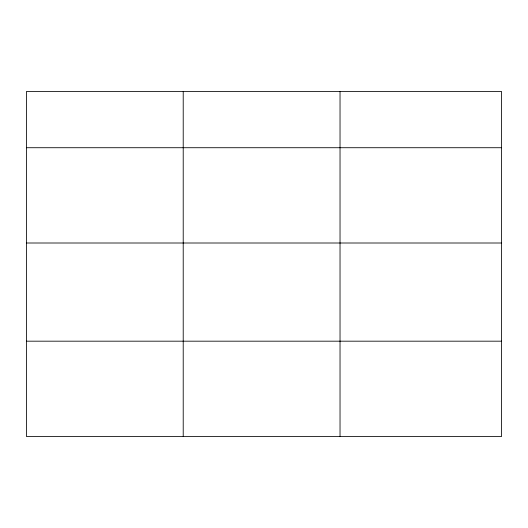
<?xml version="1.0" encoding="UTF-8"?>
<svg xmlns="http://www.w3.org/2000/svg" width="528" height="528" viewBox="0 0 528 528"><rect width="100%" height="100%" fill="white"/><g stroke="black" fill="none" stroke-linecap="round" stroke-linejoin="round"><path stroke-width="0.79" d="M501.6 243.005L501.6 91.535L26.4 91.535L26.4 436.465L501.6 436.465L501.6 243.005L26.4 243.005M26.4 147.721L501.6 147.721M26.4 341.18L501.6 341.18M340.032 91.535L340.032 436.465M183.216 91.535L183.216 436.465"/></g></svg>
